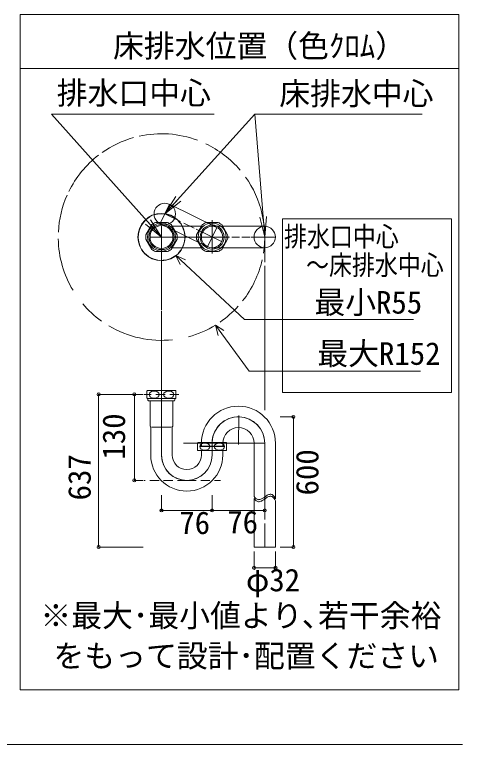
# Model space of a CAD drawing. Units: millimetres, scale not verified. Extents: x -1002 to 1002, y -687 to 676.
# Drawn here: x 711.7 to 1002, y -687.1 to -214.2 of the extents above; entities that cross this region are included whole.
import ezdxf
from ezdxf.enums import TextEntityAlignment as Align

# ---------------------------------------------------------------- set-up
doc = ezdxf.new("R2010")
doc.units = ezdxf.units.MM
doc.header["$LTSCALE"] = 5
doc.header["$PDMODE"] = 32
doc.header["$PDSIZE"] = 2
doc.linetypes.add('DASHED1', pattern=[1.8, 1.2, -0.6])
doc.layers.add('F-0', color=7, linetype='Continuous', lineweight=15)
doc.styles.add('ＭＳ ゴシック', font='')
doc.styles.get('ＭＳ ゴシック').set_extended_font_data('MS Gothic')

msp = doc.modelspace()

# ---------------------------------------------------------------- linework, layer by layer
at = {"layer": 'F-0', "lineweight": 18}
for p, q in [((715.385, -214.194), (715.385, -651.694)), ((999.76, -214.194), (715.385, -214.194)), ((999.76, -651.694), (999.76, -214.194)), ((715.385, -651.694), (999.76, -651.694))]:
    msp.add_line(p, q, dxfattribs=at)
at = {"layer": 'F-0'}
for p, q in [((715.385, -249.194), (999.76, -249.194)), ((735.537, -278.617), (841.099, -278.617)), ((806.94, -358.328), (735.537, -278.617)), ((809.086, -343.358), (867.444, -278.617)), ((867.444, -278.617), (975.892, -278.617)), ((867.444, -278.617), (895.873, -278.617)), ((873.878, -358.328), (867.444, -278.617)), ((809.086, -343.358), (816.249, -332.145)), ((809.086, -343.358), (817.874, -333.609)), ((809.086, -343.358), (819.499, -335.074)), ((812.138, -337.107), (806.035, -349.61)), ((812.138, -337.107), (842.804, -352.077)), ((819.288, -348.338), (809.086, -343.358)), ((873.878, -358.328), (875.002, -345.069)), ((806.94, -358.328), (798.183, -348.552)), ((806.94, -358.328), (799.812, -347.092)), ((810.812, -348.922), (803.069, -348.922)), ((828.137, -352.658), (821.41, -349.374)), ((843.624, -348.922), (835.881, -348.922)), ((839.753, -369.093), (839.753, -347.371)), ((839.753, -366.968), (839.753, -349.687)), ((873.878, -358.328), (870.641, -345.421)), ((873.878, -358.328), (872.822, -345.245)), ((885.321, -346.553), (885.321, -459.118)), ((885.321, -346.553), (994.995, -346.553)), ((994.995, -346.553), (994.995, -459.118)), ((806.94, -358.328), (796.554, -350.011)), ((800.73, -350.272), (796.858, -356.978)), ((806.94, -350.89), (806.94, -369.093)), ((806.94, -350.893), (806.94, -365.765)), ((817.022, -356.978), (813.15, -350.272)), ((832.908, -351.372), (813.785, -351.372)), ((846.19, -361.47), (829.338, -353.244)), ((833.542, -350.272), (829.671, -356.978)), ((842.804, -352.077), (836.701, -364.579)), ((839.753, -351.372), (873.878, -351.372)), ((849.835, -356.978), (845.963, -350.272)), ((873.878, -365.284), (873.878, -351.372)), ((806.94, -358.328), (799.379, -358.328)), ((799.503, -358.328), (823.346, -358.328)), ((806.94, -358.328), (850.899, -358.328)), ((823.346, -358.328), (850.964, -358.328)), ((852.513, -358.328), (857.528, -358.328)), ((858.97, -358.328), (864.504, -358.328)), ((865.08, -358.328), (880.834, -358.328)), ((865.08, -358.328), (880.834, -358.328)), ((873.878, -358.328), (873.878, -374.667)), ((796.858, -359.678), (800.73, -366.384)), ((813.15, -366.384), (817.022, -359.678)), ((829.671, -359.678), (833.542, -366.384)), ((845.963, -366.384), (849.835, -359.678)), ((803.069, -367.734), (810.812, -367.734)), ((806.94, -365.765), (806.94, -378.349)), ((813.785, -365.284), (832.908, -365.284)), ((835.881, -367.734), (843.624, -367.734)), ((873.878, -365.284), (839.753, -365.284)), ((806.94, -405.674), (806.94, -369.093)), ((816.235, -370.249), (819.023, -376.053)), ((816.235, -370.249), (822.46, -373.097)), ((816.235, -370.249), (860.715, -411.849)), ((873.878, -377.043), (873.878, -394.141)), ((873.878, -378.181), (873.878, -395.312)), ((806.94, -385.94), (806.94, -405.067)), ((873.878, -394.873), (873.878, -427.523)), ((873.878, -397.947), (873.878, -428.109)), ((806.94, -412.353), (806.94, -436.035)), ((842.008, -415.344), (843.636, -422.169)), ((842.008, -415.344), (847.296, -418.948)), ((842.008, -415.344), (863.731, -445.277)), ((865.236, -411.849), (860.715, -411.849)), ((970.271, -411.849), (865.236, -411.849)), ((873.878, -427.963), (873.878, -435.576)), ((873.878, -431.769), (873.878, -453.585)), ((806.94, -439.374), (806.94, -500.111)), ((873.878, -439.811), (873.878, -469.182)), ((974.851, -445.277), (863.731, -445.277)), ((797.534, -458.115), (797.534, -462.635)), ((797.853, -457.75), (816.027, -457.75)), ((816.346, -462.635), (816.346, -458.115)), ((816.018, -463), (797.853, -463)), ((797.853, -463), (797.862, -463)), ((797.853, -463), (797.862, -463)), ((798.19, -463), (798.19, -464.036)), ((815.69, -464.036), (815.69, -463)), ((816.018, -463), (816.027, -463)), ((873.878, -459.149), (873.878, -470.476)), ((885.321, -459.118), (994.995, -459.118)), ((799.503, -464.386), (799.503, -471.514)), ((815.34, -464.386), (806.94, -464.386)), ((814.378, -471.514), (814.378, -464.386)), ((815.69, -464.036), (815.34, -464.386)), ((799.503, -471.514), (799.503, -480.456)), ((814.378, -480.456), (814.378, -471.514)), ((806.94, -499.575), (806.94, -473.745)), ((857.048, -473.899), (856.807, -492.668)), ((799.925, -481.376), (799.597, -480.806)), ((799.984, -481.594), (799.984, -488.929)), ((800.724, -481.477), (806.94, -481.477)), ((806.94, -481.477), (813.157, -481.477)), ((813.896, -499.575), (813.896, -481.594)), ((814.284, -480.806), (813.955, -481.376)), ((799.984, -488.929), (799.984, -499.575)), ((830.665, -491.481), (848.84, -491.481)), ((839.761, -499.575), (839.761, -491.146)), ((873.886, -491.919), (821.253, -491.919)), ((830.346, -491.846), (830.346, -496.367)), ((831.987, -494.106), (831.987, -493.844)), ((831.987, -493.844), (839.753, -493.844)), ((832.359, -494.106), (831.987, -494.106)), ((847.518, -494.106), (832.359, -494.106)), ((832.796, -491.919), (832.796, -493.406)), ((839.753, -499.54), (839.753, -491.919)), ((839.753, -493.844), (847.518, -493.844)), ((846.709, -493.406), (846.709, -491.919)), ((847.518, -494.106), (847.518, -493.844)), ((849.159, -496.367), (849.159, -491.846)), ((866.921, -491.919), (866.921, -526.392)), ((873.878, -491.919), (873.878, -515.84)), ((873.878, -491.919), (873.878, -511.203)), ((880.834, -527.916), (880.834, -491.919)), ((848.831, -496.731), (830.665, -496.731)), ((830.665, -496.731), (830.675, -496.731)), ((832.796, -496.924), (832.796, -499.575)), ((846.709, -499.575), (846.709, -496.924)), ((873.878, -515.474), (873.878, -541.341)), ((866.921, -527.704), (866.921, -544.901)), ((866.921, -544.901), (866.921, -559.204)), ((873.878, -544.025), (873.878, -559.204)), ((-1002.086, -687.064), (1002.034, -687.064))]:
    msp.add_line(p, q, dxfattribs=at)
at = {"layer": 'F-0', "color": 4, "lineweight": 9}
for p, q in [((766.211, -460.29), (766.211, -559.204)), ((766.211, -460.29), (795.1, -460.29)), ((789.366, -460.29), (789.366, -515.981)), ((789.366, -460.29), (795.1, -460.29)), ((892.488, -474.867), (883.825, -474.867)), ((892.488, -474.867), (892.488, -559.204)), ((789.366, -515.981), (795.1, -515.981)), ((806.94, -535.469), (806.94, -525.659)), ((839.761, -535.469), (839.761, -525.659)), ((873.878, -535.469), (873.878, -525.659)), ((806.94, -535.469), (839.761, -535.469)), ((839.761, -535.469), (873.878, -535.469)), ((766.211, -559.204), (795.1, -559.204)), ((866.921, -572.666), (866.921, -562.04)), ((880.834, -572.666), (880.834, -562.04)), ((892.488, -559.204), (883.825, -559.204)), ((866.921, -572.666), (880.834, -572.666))]:
    msp.add_line(p, q, dxfattribs=at)
at = {"layer": 'F-0', "color": 4, "linetype": 'DASHED1', "lineweight": 9}
for p, q in [((793.171, -460.29), (793.107, -460.29)), ((818.249, -460.29), (795.813, -460.29)), ((823.346, -515.981), (795.817, -515.981)), ((823.346, -515.981), (845.179, -515.981))]:
    msp.add_line(p, q, dxfattribs=at)
at = {"layer": 'F-0'}
for points in [[(842.804, -352.077), (836.701, -364.579), (806.035, -349.61)], [(806.94, -473.623), (806.94, -437.553), (806.94, -406.281)], [(806.94, -464.386), (798.54, -464.386), (798.19, -464.036)], [(866.921, -559.204), (880.834, -559.204), (880.834, -529.229)]]:
    msp.add_lwpolyline(points, dxfattribs=at)
for centre, radius in [((809.086, -343.358), 6.956), ((806.94, -358.328), 15.312), ((806.94, -358.328), 9.087), ((839.753, -358.328), 9.087), ((806.94, -358.328), 8.166), ((839.753, -358.328), 7.766), ((839.753, -358.328), 7.766), ((873.878, -358.328), 6.956)]:
    msp.add_circle(centre, radius, dxfattribs=at)
at = {"layer": 'F-0', "lineweight": 18}
for centre, radius in [((806.94, -358.328), 7.438), ((839.753, -358.328), 6.956)]:
    msp.add_circle(centre, radius, dxfattribs=at)
at = {"layer": 'F-0'}
for centre, radius, start, end in [((806.94, -358.328), 66.938, 69.55176, 102.48458), ((806.94, -358.328), 66.938, 105.78741, 125.02387), ((806.94, -358.328), 66.938, 40.45346, 64.61694), ((806.94, -358.328), 66.938, 127.52212, 153.93512), ((806.94, -358.328), 66.938, 351.07633, 35.51055), ((806.94, -358.328), 66.938, 156.12741, 177.22121), ((806.94, -358.328), 15.117, 38.01873, 108.88428), ((806.94, -358.328), 15.117, 119.87082, 203.47911), ((806.94, -358.328), 10.172, 112.37215, 127.62785), ((806.94, -358.328), 10.172, 52.37215, 67.62785), ((839.753, -358.328), 10.172, 112.37215, 127.62785), ((839.753, -358.328), 10.172, 52.37215, 67.62785), ((806.94, -358.328), 15.117, 317.38555, 32.77859), ((806.94, -358.328), 10.172, 172.37215, 187.62785), ((806.94, -358.328), 10.172, 352.37215, 7.62785), ((839.753, -358.328), 10.172, 172.37215, 187.62785), ((839.753, -358.328), 10.172, 352.37215, 7.62785), ((806.94, -358.328), 66.938, 181.04134, 211.02681), ((806.94, -358.328), 15.117, 211.12095, 261.30647), ((806.94, -358.328), 10.172, 232.37215, 247.62785), ((806.94, -358.328), 10.172, 292.37215, 307.62785), ((839.753, -358.328), 10.172, 232.37215, 247.62785), ((839.753, -358.328), 10.172, 292.37215, 307.62785), ((806.94, -358.328), 15.117, 269.01468, 307.94515), ((806.94, -358.328), 66.938, 321.76369, 347.20103), ((806.94, -358.328), 66.938, 220.25424, 234.38576), ((806.94, -358.328), 66.938, 304.63473, 317.9845), ((806.94, -358.328), 66.938, 239.27946, 276.17448), ((806.94, -358.328), 66.938, 285.1851, 301.59392), ((806.94, -358.328), 66.938, 274.56964, 274.58397), ((800.487, -460.375), 3.719, 135.09913, 142.57199), ((813.393, -460.375), 3.719, 37.42801, 44.90087), ((800.487, -460.375), 3.719, 217.42801, 224.90087), ((813.393, -460.375), 3.719, 315.09913, 322.57199), ((856.815, -491.919), 24.019, 0, 180), ((856.815, -491.919), 17.062, 87.94387, 180), ((856.815, -491.919), 17.071, 0, 177.40546), ((856.815, -491.919), 17.062, 0, 87.94387), ((800.203, -480.456), 0.7, 180, 210), ((799.546, -481.594), 0.438, 0, 30), ((814.334, -481.594), 0.438, 150, 180), ((813.678, -480.456), 0.7, 330, 0), ((856.815, -491.919), 10.106, 0, 180), ((833.3, -494.106), 3.719, 135.09913, 142.57199), ((846.206, -494.106), 3.719, 37.42801, 44.90087), ((833.3, -494.106), 3.719, 217.42801, 224.90087), ((832.359, -493.406), 0.438, 270, 0), ((847.146, -493.406), 0.438, 180, 270), ((846.206, -494.106), 3.719, 315.09913, 322.57199), ((823.346, -499.575), 23.363, 180, 0), ((823.346, -499.575), 16.406, 180, 270), ((823.346, -499.575), 16.415, 181.87086, 0), ((823.346, -499.575), 9.45, 180, 0), ((823.346, -499.575), 16.406, 270, 0), ((832.359, -496.924), 0.438, 0, 26.17755), ((847.146, -496.924), 0.438, 150, 180), ((872.238, -522.976), 6.319, 212.72203, 226.60953), ((872.238, -524.288), 6.319, 212.72203, 226.60953), ((870.358, -525.046), 3.523, 225.702, 245.03152), ((870.358, -526.358), 3.523, 225.702, 245.03152), ((870.014, -525.803), 2.692, 244.86394, 266.31233), ((870.014, -527.115), 2.692, 244.86394, 266.31233), ((870.023, -525.309), 3.186, 266.722, 284.24596), ((869.526, -523.438), 5.122, 284.48835, 295.96465), ((869.526, -524.751), 5.122, 284.48835, 295.96465), ((867.524, -519.345), 9.678, 296.00867, 302.489), ((867.524, -520.658), 9.678, 296.00867, 302.489), ((859.667, -506.99), 24.32, 302.46715, 305.15235), ((859.667, -508.302), 24.32, 302.46715, 305.15235), ((933.796, -612.271), 104.441, 124.52174, 125.14879), ((933.796, -613.584), 104.441, 124.52174, 125.14879), ((882.995, -538.375), 14.767, 120.34038, 124.6107), ((882.995, -539.688), 14.767, 120.34038, 124.6107), ((878.794, -531.139), 6.4, 111.45266, 120.60102), ((878.794, -532.451), 6.4, 111.45266, 120.60102), ((877.713, -528.331), 3.391, 96.00772, 111.8117), ((877.713, -529.643), 3.391, 96.00772, 111.8117), ((877.594, -527.321), 2.375, 73.97913, 95.71073), ((877.594, -528.634), 2.375, 73.97913, 95.71073), ((877.426, -527.649), 2.738, 51.5772, 72.48176), ((877.426, -528.962), 2.738, 51.5772, 72.48176), ((875.998, -529.261), 4.889, 35.29043, 50.21011), ((875.998, -530.574), 4.889, 35.29043, 50.21011), ((871.585, -532.218), 10.201, 24.94423, 34.52454), ((871.585, -533.531), 10.201, 24.94423, 34.52454), ((870.023, -526.621), 3.186, 266.722, 284.24596)]:
    msp.add_arc(centre, radius, start, end, dxfattribs=at)
for centre in [(802.237, -460.375), (811.643, -460.375), (835.05, -494.106), (844.456, -494.106)]:
    msp.add_ellipse(centre, major_axis=(3.353, 0), ratio=0.674074, dxfattribs=at)
at = {"layer": 'F-0', "color": 6}
for p in [(766.211, -460.29), (789.366, -460.29), (892.488, -474.867), (789.366, -515.981), (806.94, -535.469), (839.761, -535.469), (873.878, -535.469), (766.211, -559.204), (892.488, -559.204), (866.921, -572.666), (880.834, -572.666)]:
    msp.add_point(p, dxfattribs=at)

# ---------------------------------------------------------------- texts
at = {"layer": 'F-0', "style": 'ＭＳ ゴシック'}
for s, p in [('床排水位置（色ｸﾛﾑ）', (775.517, -246.182)), ('排水口中心', (739.002, -276.704)), ('床排水中心', (883.297, -277.082)), ('最小R55', (906.05, -412.357)), ('最大R152', (907.959, -445.537)), ('76', (818.515, -555.187)), ('76', (849.608, -554.764)), ('φ32', (861.692, -592.273)), ('※最大･最小値より､若干余裕', (728.448, -615.304)), ('をもって設計･配置ください', (736.9, -641.411))]:
    msp.add_text(s, height=14.66, dxfattribs=at).set_placement(p, align=Align.BOTTOM_LEFT)
at = {"layer": 'F-0', "style": 'ＭＳ ゴシック', "width": 0.85}
for s, p in [('排水口中心', (886.379, -368.25)), ('～床排水中心', (900.672, -386.744))]:
    msp.add_text(s, height=12.83, dxfattribs=at).set_placement(p, align=Align.BOTTOM_LEFT)
at = {"layer": 'F-0', "style": 'ＭＳ ゴシック'}
for s, p in [('130', (787.737, -502.524)), ('637', (765.45, -528.966)), ('600', (913.111, -525.735))]:
    msp.add_text(s, height=14.66, rotation=90, dxfattribs=at).set_placement(p, align=Align.BOTTOM_LEFT)

doc.saveas('drawing.dxf')
